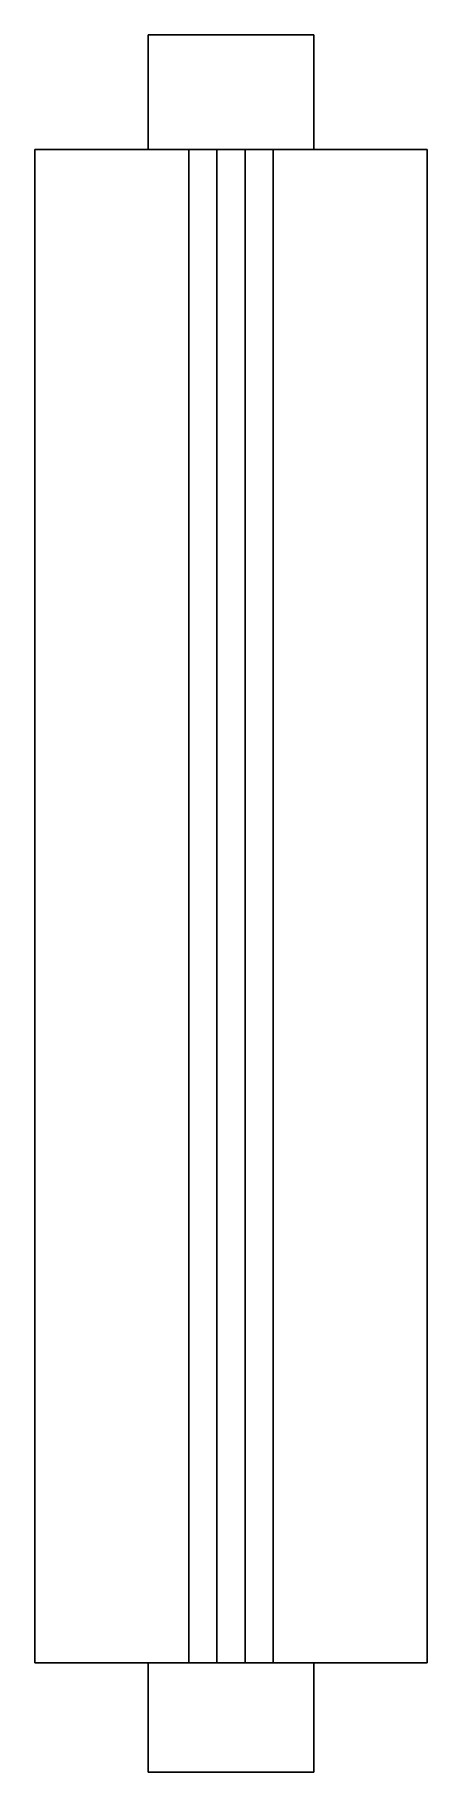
# Model space of a CAD drawing. Header units: metres. Extents: x 0 to 14, y -62 to 0.
import ezdxf

# ---------------------------------------------------------------- set-up
doc = ezdxf.new("R2010")
doc.units = ezdxf.units.M

msp = doc.modelspace()

# ---------------------------------------------------------------- linework, layer by layer
for points in [[(4.05, 0), (4.055, 0), (4.06, 0), (4.066, 0), (4.075, 0), (4.091, 0), (4.106, 0), (4.122, 0), (4.146, 0), (4.172, 0), (4.197, 0), (4.226, 0), (4.261, 0), (4.297, 0), (4.332, 0), (4.374, 0), (4.419, 0), (4.464, 0), (4.51, 0), (4.563, 0), (4.617, 0), (4.671, 0), (4.729, 0), (4.791, 0), (4.852, 0), (4.914, 0), (4.983, 0), (5.052, 0), (5.121, 0), (5.193, 0), (5.269, 0), (5.344, 0), (5.42, 0), (5.5, 0), (5.581, 0), (5.662, 0), (5.744, 0), (5.83, 0), (5.916, 0), (6.001, 0), (6.089, 0), (6.178, 0), (6.267, 0), (6.357, 0), (6.448, 0), (6.539, 0), (6.631, 0), (6.723, 0), (6.815, 0), (6.908, 0), (7, 0)], [(4.05, -4.1), (4.05, -4.018), (4.05, -3.936), (4.05, -3.854), (4.05, -3.772), (4.05, -3.69), (4.05, -3.608), (4.05, -3.526), (4.05, -3.444), (4.05, -3.362), (4.05, -3.28), (4.05, -3.198), (4.05, -3.116), (4.05, -3.034), (4.05, -2.952), (4.05, -2.87), (4.05, -2.788), (4.05, -2.706), (4.05, -2.624), (4.05, -2.542), (4.05, -2.46), (4.05, -2.378), (4.05, -2.296), (4.05, -2.214), (4.05, -2.132), (4.05, -2.05), (4.05, -1.968), (4.05, -1.886), (4.05, -1.804), (4.05, -1.722), (4.05, -1.64), (4.05, -1.558), (4.05, -1.476), (4.05, -1.394), (4.05, -1.312), (4.05, -1.23), (4.05, -1.148), (4.05, -1.066), (4.05, -0.984), (4.05, -0.902), (4.05, -0.82), (4.05, -0.738), (4.05, -0.656), (4.05, -0.574), (4.05, -0.492), (4.05, -0.41), (4.05, -0.328), (4.05, -0.246), (4.05, -0.164), (4.05, -0.082), (4.05, 0)], [(7, 0), (7.092, 0), (7.185, 0), (7.277, 0), (7.369, 0), (7.461, 0), (7.552, 0), (7.643, 0), (7.733, 0), (7.822, 0), (7.911, 0), (7.999, 0), (8.084, 0), (8.17, 0), (8.256, 0), (8.338, 0), (8.419, 0), (8.5, 0), (8.58, 0), (8.656, 0), (8.731, 0), (8.807, 0), (8.879, 0), (8.948, 0), (9.017, 0), (9.086, 0), (9.148, 0), (9.209, 0), (9.271, 0), (9.329, 0), (9.383, 0), (9.437, 0), (9.49, 0), (9.536, 0), (9.581, 0), (9.626, 0), (9.668, 0), (9.703, 0), (9.739, 0), (9.774, 0), (9.803, 0), (9.828, 0), (9.854, 0), (9.878, 0), (9.894, 0), (9.909, 0), (9.925, 0), (9.934, 0), (9.94, 0), (9.945, 0), (9.95, 0)], [(9.95, -4.1), (9.95, -4.018), (9.95, -3.936), (9.95, -3.854), (9.95, -3.772), (9.95, -3.69), (9.95, -3.608), (9.95, -3.526), (9.95, -3.444), (9.95, -3.362), (9.95, -3.28), (9.95, -3.198), (9.95, -3.116), (9.95, -3.034), (9.95, -2.952), (9.95, -2.87), (9.95, -2.788), (9.95, -2.706), (9.95, -2.624), (9.95, -2.542), (9.95, -2.46), (9.95, -2.378), (9.95, -2.296), (9.95, -2.214), (9.95, -2.132), (9.95, -2.05), (9.95, -1.968), (9.95, -1.886), (9.95, -1.804), (9.95, -1.722), (9.95, -1.64), (9.95, -1.558), (9.95, -1.476), (9.95, -1.394), (9.95, -1.312), (9.95, -1.23), (9.95, -1.148), (9.95, -1.066), (9.95, -0.984), (9.95, -0.902), (9.95, -0.82), (9.95, -0.738), (9.95, -0.656), (9.95, -0.574), (9.95, -0.492), (9.95, -0.41), (9.95, -0.328), (9.95, -0.246), (9.95, -0.164), (9.95, -0.082), (9.95, 0)], [(0, -58.1), (0, -57.02), (0, -55.94), (0, -54.86), (0, -53.78), (0, -52.7), (0, -51.62), (0, -50.54), (0, -49.46), (0, -48.38), (0, -47.3), (0, -46.22), (0, -45.14), (0, -44.06), (0, -42.98), (0, -41.9), (0, -40.82), (0, -39.74), (0, -38.66), (0, -37.58), (0, -36.5), (0, -35.42), (0, -34.34), (0, -33.26), (0, -32.18), (0, -31.1), (0, -30.02), (0, -28.94), (0, -27.86), (0, -26.78), (0, -25.7), (0, -24.62), (0, -23.54), (0, -22.46), (0, -21.38), (0, -20.3), (0, -19.22), (0, -18.14), (0, -17.06), (0, -15.98), (0, -14.9), (0, -13.82), (0, -12.74), (0, -11.66), (0, -10.58), (0, -9.5), (0, -8.42), (0, -7.34), (0, -6.26), (0, -5.18), (0, -4.1)], [(4.278, -4.1), (4.13, -4.1), (3.981, -4.1), (3.833, -4.1), (3.688, -4.1), (3.546, -4.1), (3.404, -4.1), (3.262, -4.1), (3.126, -4.1), (2.992, -4.1), (2.857, -4.1), (2.725, -4.1), (2.599, -4.1), (2.473, -4.1), (2.347, -4.1), (2.227, -4.1), (2.11, -4.1), (1.993, -4.1), (1.877, -4.1), (1.77, -4.1), (1.663, -4.1), (1.556, -4.1), (1.455, -4.1), (1.359, -4.1), (1.263, -4.1), (1.167, -4.1), (1.082, -4.1), (0.997, -4.1), (0.912, -4.1), (0.832, -4.1), (0.76, -4.1), (0.687, -4.1), (0.614, -4.1), (0.552, -4.1), (0.492, -4.1), (0.431, -4.1), (0.375, -4.1), (0.328, -4.1), (0.28, -4.1), (0.233, -4.1), (0.195, -4.1), (0.161, -4.1), (0.127, -4.1), (0.095, -4.1), (0.074, -4.1), (0.054, -4.1), (0.033, -4.1), (0.021, -4.1), (0.014, -4.1), (0.007, -4.1), (0, -4.1)], [(4.278, -4.1), (4.32, -4.1), (4.362, -4.1), (4.405, -4.1), (4.446, -4.1), (4.487, -4.1), (4.527, -4.1), (4.568, -4.1), (4.607, -4.1), (4.645, -4.1), (4.684, -4.1), (4.721, -4.1), (4.757, -4.1), (4.793, -4.1), (4.83, -4.1), (4.864, -4.1), (4.897, -4.1), (4.931, -4.1), (4.964, -4.1), (4.994, -4.1), (5.025, -4.1), (5.055, -4.1), (5.084, -4.1), (5.112, -4.1), (5.139, -4.1), (5.167, -4.1), (5.191, -4.1), (5.215, -4.1), (5.239, -4.1), (5.262, -4.1), (5.283, -4.1), (5.304, -4.1), (5.325, -4.1), (5.342, -4.1), (5.36, -4.1), (5.377, -4.1), (5.393, -4.1), (5.406, -4.1), (5.42, -4.1), (5.433, -4.1), (5.444, -4.1), (5.454, -4.1), (5.464, -4.1), (5.473, -4.1), (5.479, -4.1), (5.485, -4.1), (5.49, -4.1), (5.494, -4.1), (5.496, -4.1), (5.498, -4.1), (5.5, -4.1)], [(5.5, -58.1), (5.5, -57.02), (5.5, -55.94), (5.5, -54.86), (5.5, -53.78), (5.5, -52.7), (5.5, -51.62), (5.5, -50.54), (5.5, -49.46), (5.5, -48.38), (5.5, -47.3), (5.5, -46.22), (5.5, -45.14), (5.5, -44.06), (5.5, -42.98), (5.5, -41.9), (5.5, -40.82), (5.5, -39.74), (5.5, -38.66), (5.5, -37.58), (5.5, -36.5), (5.5, -35.42), (5.5, -34.34), (5.5, -33.26), (5.5, -32.18), (5.5, -31.1), (5.5, -30.02), (5.5, -28.94), (5.5, -27.86), (5.5, -26.78), (5.5, -25.7), (5.5, -24.62), (5.5, -23.54), (5.5, -22.46), (5.5, -21.38), (5.5, -20.3), (5.5, -19.22), (5.5, -18.14), (5.5, -17.06), (5.5, -15.98), (5.5, -14.9), (5.5, -13.82), (5.5, -12.74), (5.5, -11.66), (5.5, -10.58), (5.5, -9.5), (5.5, -8.42), (5.5, -7.34), (5.5, -6.26), (5.5, -5.18), (5.5, -4.1)], [(5.5, -4.1), (5.52, -4.1), (5.54, -4.1), (5.56, -4.1), (5.58, -4.1), (5.6, -4.1), (5.62, -4.1), (5.64, -4.1), (5.66, -4.1), (5.68, -4.1), (5.7, -4.1), (5.72, -4.1), (5.74, -4.1), (5.76, -4.1), (5.78, -4.1), (5.8, -4.1), (5.82, -4.1), (5.84, -4.1), (5.86, -4.1), (5.88, -4.1), (5.9, -4.1), (5.92, -4.1), (5.94, -4.1), (5.96, -4.1), (5.98, -4.1), (6, -4.1), (6.02, -4.1), (6.04, -4.1), (6.06, -4.1), (6.08, -4.1), (6.1, -4.1), (6.12, -4.1), (6.14, -4.1), (6.16, -4.1), (6.18, -4.1), (6.2, -4.1), (6.22, -4.1), (6.24, -4.1), (6.26, -4.1), (6.28, -4.1), (6.3, -4.1), (6.32, -4.1), (6.34, -4.1), (6.36, -4.1), (6.38, -4.1), (6.4, -4.1), (6.42, -4.1), (6.44, -4.1), (6.46, -4.1), (6.48, -4.1), (6.5, -4.1)], [(7.5, -4.1), (7.48, -4.1), (7.46, -4.1), (7.44, -4.1), (7.42, -4.1), (7.4, -4.1), (7.38, -4.1), (7.36, -4.1), (7.34, -4.1), (7.32, -4.1), (7.3, -4.1), (7.28, -4.1), (7.26, -4.1), (7.24, -4.1), (7.22, -4.1), (7.2, -4.1), (7.18, -4.1), (7.16, -4.1), (7.14, -4.1), (7.12, -4.1), (7.1, -4.1), (7.08, -4.1), (7.06, -4.1), (7.04, -4.1), (7.02, -4.1), (7, -4.1), (6.98, -4.1), (6.96, -4.1), (6.94, -4.1), (6.92, -4.1), (6.9, -4.1), (6.88, -4.1), (6.86, -4.1), (6.84, -4.1), (6.82, -4.1), (6.8, -4.1), (6.78, -4.1), (6.76, -4.1), (6.74, -4.1), (6.72, -4.1), (6.7, -4.1), (6.68, -4.1), (6.66, -4.1), (6.64, -4.1), (6.62, -4.1), (6.6, -4.1), (6.58, -4.1), (6.56, -4.1), (6.54, -4.1), (6.52, -4.1), (6.5, -4.1)], [(6.5, -4.1), (6.5, -5.18), (6.5, -6.26), (6.5, -7.34), (6.5, -8.42), (6.5, -9.5), (6.5, -10.58), (6.5, -11.66), (6.5, -12.74), (6.5, -13.82), (6.5, -14.9), (6.5, -15.98), (6.5, -17.06), (6.5, -18.14), (6.5, -19.22), (6.5, -20.3), (6.5, -21.38), (6.5, -22.46), (6.5, -23.54), (6.5, -24.62), (6.5, -25.7), (6.5, -26.78), (6.5, -27.86), (6.5, -28.94), (6.5, -30.02), (6.5, -31.1), (6.5, -32.18), (6.5, -33.26), (6.5, -34.34), (6.5, -35.42), (6.5, -36.5), (6.5, -37.58), (6.5, -38.66), (6.5, -39.74), (6.5, -40.82), (6.5, -41.9), (6.5, -42.98), (6.5, -44.06), (6.5, -45.14), (6.5, -46.22), (6.5, -47.3), (6.5, -48.38), (6.5, -49.46), (6.5, -50.54), (6.5, -51.62), (6.5, -52.7), (6.5, -53.78), (6.5, -54.86), (6.5, -55.94), (6.5, -57.02), (6.5, -58.1)], [(7.5, -58.1), (7.5, -57.02), (7.5, -55.94), (7.5, -54.86), (7.5, -53.78), (7.5, -52.7), (7.5, -51.62), (7.5, -50.54), (7.5, -49.46), (7.5, -48.38), (7.5, -47.3), (7.5, -46.22), (7.5, -45.14), (7.5, -44.06), (7.5, -42.98), (7.5, -41.9), (7.5, -40.82), (7.5, -39.74), (7.5, -38.66), (7.5, -37.58), (7.5, -36.5), (7.5, -35.42), (7.5, -34.34), (7.5, -33.26), (7.5, -32.18), (7.5, -31.1), (7.5, -30.02), (7.5, -28.94), (7.5, -27.86), (7.5, -26.78), (7.5, -25.7), (7.5, -24.62), (7.5, -23.54), (7.5, -22.46), (7.5, -21.38), (7.5, -20.3), (7.5, -19.22), (7.5, -18.14), (7.5, -17.06), (7.5, -15.98), (7.5, -14.9), (7.5, -13.82), (7.5, -12.74), (7.5, -11.66), (7.5, -10.58), (7.5, -9.5), (7.5, -8.42), (7.5, -7.34), (7.5, -6.26), (7.5, -5.18), (7.5, -4.1)], [(7.5, -4.1), (7.52, -4.1), (7.54, -4.1), (7.56, -4.1), (7.58, -4.1), (7.6, -4.1), (7.62, -4.1), (7.64, -4.1), (7.66, -4.1), (7.68, -4.1), (7.7, -4.1), (7.72, -4.1), (7.74, -4.1), (7.76, -4.1), (7.78, -4.1), (7.8, -4.1), (7.82, -4.1), (7.84, -4.1), (7.86, -4.1), (7.88, -4.1), (7.9, -4.1), (7.92, -4.1), (7.94, -4.1), (7.96, -4.1), (7.98, -4.1), (8, -4.1), (8.02, -4.1), (8.04, -4.1), (8.06, -4.1), (8.08, -4.1), (8.1, -4.1), (8.12, -4.1), (8.14, -4.1), (8.16, -4.1), (8.18, -4.1), (8.2, -4.1), (8.22, -4.1), (8.24, -4.1), (8.26, -4.1), (8.28, -4.1), (8.3, -4.1), (8.32, -4.1), (8.34, -4.1), (8.36, -4.1), (8.38, -4.1), (8.4, -4.1), (8.42, -4.1), (8.44, -4.1), (8.46, -4.1), (8.48, -4.1), (8.5, -4.1)], [(8.5, -4.1), (8.5, -5.18), (8.5, -6.26), (8.5, -7.34), (8.5, -8.42), (8.5, -9.5), (8.5, -10.58), (8.5, -11.66), (8.5, -12.74), (8.5, -13.82), (8.5, -14.9), (8.5, -15.98), (8.5, -17.06), (8.5, -18.14), (8.5, -19.22), (8.5, -20.3), (8.5, -21.38), (8.5, -22.46), (8.5, -23.54), (8.5, -24.62), (8.5, -25.7), (8.5, -26.78), (8.5, -27.86), (8.5, -28.94), (8.5, -30.02), (8.5, -31.1), (8.5, -32.18), (8.5, -33.26), (8.5, -34.34), (8.5, -35.42), (8.5, -36.5), (8.5, -37.58), (8.5, -38.66), (8.5, -39.74), (8.5, -40.82), (8.5, -41.9), (8.5, -42.98), (8.5, -44.06), (8.5, -45.14), (8.5, -46.22), (8.5, -47.3), (8.5, -48.38), (8.5, -49.46), (8.5, -50.54), (8.5, -51.62), (8.5, -52.7), (8.5, -53.78), (8.5, -54.86), (8.5, -55.94), (8.5, -57.02), (8.5, -58.1)], [(8.5, -4.1), (8.502, -4.1), (8.504, -4.1), (8.506, -4.1), (8.51, -4.1), (8.515, -4.1), (8.521, -4.1), (8.527, -4.1), (8.536, -4.1), (8.546, -4.1), (8.556, -4.1), (8.567, -4.1), (8.58, -4.1), (8.594, -4.1), (8.607, -4.1), (8.623, -4.1), (8.64, -4.1), (8.658, -4.1), (8.675, -4.1), (8.696, -4.1), (8.717, -4.1), (8.738, -4.1), (8.761, -4.1), (8.785, -4.1), (8.809, -4.1), (8.833, -4.1), (8.861, -4.1), (8.888, -4.1), (8.916, -4.1), (8.945, -4.1), (8.975, -4.1), (9.006, -4.1), (9.036, -4.1), (9.069, -4.1), (9.103, -4.1), (9.136, -4.1), (9.17, -4.1), (9.207, -4.1), (9.243, -4.1), (9.279, -4.1), (9.316, -4.1), (9.355, -4.1), (9.393, -4.1), (9.432, -4.1), (9.473, -4.1), (9.513, -4.1), (9.554, -4.1), (9.595, -4.1), (9.638, -4.1), (9.68, -4.1), (9.722, -4.1)], [(14, -4.1), (13.993, -4.1), (13.986, -4.1), (13.979, -4.1), (13.967, -4.1), (13.946, -4.1), (13.926, -4.1), (13.905, -4.1), (13.873, -4.1), (13.839, -4.1), (13.805, -4.1), (13.767, -4.1), (13.72, -4.1), (13.672, -4.1), (13.625, -4.1), (13.569, -4.1), (13.508, -4.1), (13.448, -4.1), (13.386, -4.1), (13.313, -4.1), (13.24, -4.1), (13.168, -4.1), (13.088, -4.1), (13.003, -4.1), (12.918, -4.1), (12.833, -4.1), (12.737, -4.1), (12.641, -4.1), (12.545, -4.1), (12.444, -4.1), (12.337, -4.1), (12.23, -4.1), (12.123, -4.1), (12.007, -4.1), (11.89, -4.1), (11.773, -4.1), (11.653, -4.1), (11.527, -4.1), (11.401, -4.1), (11.275, -4.1), (11.143, -4.1), (11.008, -4.1), (10.874, -4.1), (10.738, -4.1), (10.596, -4.1), (10.454, -4.1), (10.312, -4.1), (10.167, -4.1), (10.019, -4.1), (9.87, -4.1), (9.722, -4.1)], [(14, -58.1), (14, -57.02), (14, -55.94), (14, -54.86), (14, -53.78), (14, -52.7), (14, -51.62), (14, -50.54), (14, -49.46), (14, -48.38), (14, -47.3), (14, -46.22), (14, -45.14), (14, -44.06), (14, -42.98), (14, -41.9), (14, -40.82), (14, -39.74), (14, -38.66), (14, -37.58), (14, -36.5), (14, -35.42), (14, -34.34), (14, -33.26), (14, -32.18), (14, -31.1), (14, -30.02), (14, -28.94), (14, -27.86), (14, -26.78), (14, -25.7), (14, -24.62), (14, -23.54), (14, -22.46), (14, -21.38), (14, -20.3), (14, -19.22), (14, -18.14), (14, -17.06), (14, -15.98), (14, -14.9), (14, -13.82), (14, -12.74), (14, -11.66), (14, -10.58), (14, -9.5), (14, -8.42), (14, -7.34), (14, -6.26), (14, -5.18), (14, -4.1)], [(4.278, -58.1), (4.13, -58.1), (3.981, -58.1), (3.833, -58.1), (3.688, -58.1), (3.546, -58.1), (3.404, -58.1), (3.262, -58.1), (3.126, -58.1), (2.992, -58.1), (2.857, -58.1), (2.725, -58.1), (2.599, -58.1), (2.473, -58.1), (2.347, -58.1), (2.227, -58.1), (2.11, -58.1), (1.993, -58.1), (1.877, -58.1), (1.77, -58.1), (1.663, -58.1), (1.556, -58.1), (1.455, -58.1), (1.359, -58.1), (1.263, -58.1), (1.167, -58.1), (1.082, -58.1), (0.997, -58.1), (0.912, -58.1), (0.832, -58.1), (0.76, -58.1), (0.687, -58.1), (0.614, -58.1), (0.552, -58.1), (0.492, -58.1), (0.431, -58.1), (0.375, -58.1), (0.328, -58.1), (0.28, -58.1), (0.233, -58.1), (0.195, -58.1), (0.161, -58.1), (0.127, -58.1), (0.095, -58.1), (0.074, -58.1), (0.054, -58.1), (0.033, -58.1), (0.021, -58.1), (0.014, -58.1), (0.007, -58.1), (0, -58.1)], [(4.05, -62), (4.05, -61.922), (4.05, -61.844), (4.05, -61.766), (4.05, -61.688), (4.05, -61.61), (4.05, -61.532), (4.05, -61.454), (4.05, -61.376), (4.05, -61.298), (4.05, -61.22), (4.05, -61.142), (4.05, -61.064), (4.05, -60.986), (4.05, -60.908), (4.05, -60.83), (4.05, -60.752), (4.05, -60.674), (4.05, -60.596), (4.05, -60.518), (4.05, -60.44), (4.05, -60.362), (4.05, -60.284), (4.05, -60.206), (4.05, -60.128), (4.05, -60.05), (4.05, -59.972), (4.05, -59.894), (4.05, -59.816), (4.05, -59.738), (4.05, -59.66), (4.05, -59.582), (4.05, -59.504), (4.05, -59.426), (4.05, -59.348), (4.05, -59.27), (4.05, -59.192), (4.05, -59.114), (4.05, -59.036), (4.05, -58.958), (4.05, -58.88), (4.05, -58.802), (4.05, -58.724), (4.05, -58.646), (4.05, -58.568), (4.05, -58.49), (4.05, -58.412), (4.05, -58.334), (4.05, -58.256), (4.05, -58.178), (4.05, -58.1)], [(5.5, -58.1), (5.498, -58.1), (5.496, -58.1), (5.494, -58.1), (5.49, -58.1), (5.485, -58.1), (5.479, -58.1), (5.473, -58.1), (5.464, -58.1), (5.454, -58.1), (5.444, -58.1), (5.433, -58.1), (5.42, -58.1), (5.406, -58.1), (5.393, -58.1), (5.377, -58.1), (5.36, -58.1), (5.342, -58.1), (5.325, -58.1), (5.304, -58.1), (5.283, -58.1), (5.262, -58.1), (5.239, -58.1), (5.215, -58.1), (5.191, -58.1), (5.167, -58.1), (5.139, -58.1), (5.112, -58.1), (5.084, -58.1), (5.055, -58.1), (5.025, -58.1), (4.994, -58.1), (4.964, -58.1), (4.931, -58.1), (4.897, -58.1), (4.864, -58.1), (4.83, -58.1), (4.793, -58.1), (4.757, -58.1), (4.721, -58.1), (4.684, -58.1), (4.645, -58.1), (4.607, -58.1), (4.568, -58.1), (4.527, -58.1), (4.487, -58.1), (4.446, -58.1), (4.405, -58.1), (4.362, -58.1), (4.32, -58.1), (4.278, -58.1)], [(6.5, -58.1), (6.48, -58.1), (6.46, -58.1), (6.44, -58.1), (6.42, -58.1), (6.4, -58.1), (6.38, -58.1), (6.36, -58.1), (6.34, -58.1), (6.32, -58.1), (6.3, -58.1), (6.28, -58.1), (6.26, -58.1), (6.24, -58.1), (6.22, -58.1), (6.2, -58.1), (6.18, -58.1), (6.16, -58.1), (6.14, -58.1), (6.12, -58.1), (6.1, -58.1), (6.08, -58.1), (6.06, -58.1), (6.04, -58.1), (6.02, -58.1), (6, -58.1), (5.98, -58.1), (5.96, -58.1), (5.94, -58.1), (5.92, -58.1), (5.9, -58.1), (5.88, -58.1), (5.86, -58.1), (5.84, -58.1), (5.82, -58.1), (5.8, -58.1), (5.78, -58.1), (5.76, -58.1), (5.74, -58.1), (5.72, -58.1), (5.7, -58.1), (5.68, -58.1), (5.66, -58.1), (5.64, -58.1), (5.62, -58.1), (5.6, -58.1), (5.58, -58.1), (5.56, -58.1), (5.54, -58.1), (5.52, -58.1), (5.5, -58.1)], [(7.5, -58.1), (7.48, -58.1), (7.46, -58.1), (7.44, -58.1), (7.42, -58.1), (7.4, -58.1), (7.38, -58.1), (7.36, -58.1), (7.34, -58.1), (7.32, -58.1), (7.3, -58.1), (7.28, -58.1), (7.26, -58.1), (7.24, -58.1), (7.22, -58.1), (7.2, -58.1), (7.18, -58.1), (7.16, -58.1), (7.14, -58.1), (7.12, -58.1), (7.1, -58.1), (7.08, -58.1), (7.06, -58.1), (7.04, -58.1), (7.02, -58.1), (7, -58.1), (6.98, -58.1), (6.96, -58.1), (6.94, -58.1), (6.92, -58.1), (6.9, -58.1), (6.88, -58.1), (6.86, -58.1), (6.84, -58.1), (6.82, -58.1), (6.8, -58.1), (6.78, -58.1), (6.76, -58.1), (6.74, -58.1), (6.72, -58.1), (6.7, -58.1), (6.68, -58.1), (6.66, -58.1), (6.64, -58.1), (6.62, -58.1), (6.6, -58.1), (6.58, -58.1), (6.56, -58.1), (6.54, -58.1), (6.52, -58.1), (6.5, -58.1)], [(8.5, -58.1), (8.48, -58.1), (8.46, -58.1), (8.44, -58.1), (8.42, -58.1), (8.4, -58.1), (8.38, -58.1), (8.36, -58.1), (8.34, -58.1), (8.32, -58.1), (8.3, -58.1), (8.28, -58.1), (8.26, -58.1), (8.24, -58.1), (8.22, -58.1), (8.2, -58.1), (8.18, -58.1), (8.16, -58.1), (8.14, -58.1), (8.12, -58.1), (8.1, -58.1), (8.08, -58.1), (8.06, -58.1), (8.04, -58.1), (8.02, -58.1), (8, -58.1), (7.98, -58.1), (7.96, -58.1), (7.94, -58.1), (7.92, -58.1), (7.9, -58.1), (7.88, -58.1), (7.86, -58.1), (7.84, -58.1), (7.82, -58.1), (7.8, -58.1), (7.78, -58.1), (7.76, -58.1), (7.74, -58.1), (7.72, -58.1), (7.7, -58.1), (7.68, -58.1), (7.66, -58.1), (7.64, -58.1), (7.62, -58.1), (7.6, -58.1), (7.58, -58.1), (7.56, -58.1), (7.54, -58.1), (7.52, -58.1), (7.5, -58.1)], [(9.722, -58.1), (9.68, -58.1), (9.638, -58.1), (9.595, -58.1), (9.554, -58.1), (9.513, -58.1), (9.473, -58.1), (9.432, -58.1), (9.393, -58.1), (9.355, -58.1), (9.316, -58.1), (9.279, -58.1), (9.243, -58.1), (9.207, -58.1), (9.17, -58.1), (9.136, -58.1), (9.103, -58.1), (9.069, -58.1), (9.036, -58.1), (9.006, -58.1), (8.975, -58.1), (8.945, -58.1), (8.916, -58.1), (8.888, -58.1), (8.861, -58.1), (8.833, -58.1), (8.809, -58.1), (8.785, -58.1), (8.761, -58.1), (8.738, -58.1), (8.717, -58.1), (8.696, -58.1), (8.675, -58.1), (8.658, -58.1), (8.64, -58.1), (8.623, -58.1), (8.607, -58.1), (8.594, -58.1), (8.58, -58.1), (8.567, -58.1), (8.556, -58.1), (8.546, -58.1), (8.536, -58.1), (8.527, -58.1), (8.521, -58.1), (8.515, -58.1), (8.51, -58.1), (8.506, -58.1), (8.504, -58.1), (8.502, -58.1), (8.5, -58.1)], [(14, -58.1), (13.993, -58.1), (13.986, -58.1), (13.979, -58.1), (13.967, -58.1), (13.946, -58.1), (13.926, -58.1), (13.905, -58.1), (13.873, -58.1), (13.839, -58.1), (13.805, -58.1), (13.767, -58.1), (13.72, -58.1), (13.672, -58.1), (13.625, -58.1), (13.569, -58.1), (13.508, -58.1), (13.448, -58.1), (13.386, -58.1), (13.313, -58.1), (13.24, -58.1), (13.168, -58.1), (13.088, -58.1), (13.003, -58.1), (12.918, -58.1), (12.833, -58.1), (12.737, -58.1), (12.641, -58.1), (12.545, -58.1), (12.444, -58.1), (12.337, -58.1), (12.23, -58.1), (12.123, -58.1), (12.007, -58.1), (11.89, -58.1), (11.773, -58.1), (11.653, -58.1), (11.527, -58.1), (11.401, -58.1), (11.275, -58.1), (11.143, -58.1), (11.008, -58.1), (10.874, -58.1), (10.738, -58.1), (10.596, -58.1), (10.454, -58.1), (10.312, -58.1), (10.167, -58.1), (10.019, -58.1), (9.87, -58.1), (9.722, -58.1)], [(9.95, -62), (9.95, -61.922), (9.95, -61.844), (9.95, -61.766), (9.95, -61.688), (9.95, -61.61), (9.95, -61.532), (9.95, -61.454), (9.95, -61.376), (9.95, -61.298), (9.95, -61.22), (9.95, -61.142), (9.95, -61.064), (9.95, -60.986), (9.95, -60.908), (9.95, -60.83), (9.95, -60.752), (9.95, -60.674), (9.95, -60.596), (9.95, -60.518), (9.95, -60.44), (9.95, -60.362), (9.95, -60.284), (9.95, -60.206), (9.95, -60.128), (9.95, -60.05), (9.95, -59.972), (9.95, -59.894), (9.95, -59.816), (9.95, -59.738), (9.95, -59.66), (9.95, -59.582), (9.95, -59.504), (9.95, -59.426), (9.95, -59.348), (9.95, -59.27), (9.95, -59.192), (9.95, -59.114), (9.95, -59.036), (9.95, -58.958), (9.95, -58.88), (9.95, -58.802), (9.95, -58.724), (9.95, -58.646), (9.95, -58.568), (9.95, -58.49), (9.95, -58.412), (9.95, -58.334), (9.95, -58.256), (9.95, -58.178), (9.95, -58.1)], [(4.05, -62), (4.055, -62), (4.06, -62), (4.066, -62), (4.075, -62), (4.091, -62), (4.106, -62), (4.122, -62), (4.146, -62), (4.172, -62), (4.197, -62), (4.226, -62), (4.261, -62), (4.297, -62), (4.332, -62), (4.374, -62), (4.419, -62), (4.464, -62), (4.51, -62), (4.563, -62), (4.617, -62), (4.671, -62), (4.729, -62), (4.791, -62), (4.852, -62), (4.914, -62), (4.983, -62), (5.052, -62), (5.121, -62), (5.193, -62), (5.269, -62), (5.344, -62), (5.42, -62), (5.5, -62), (5.581, -62), (5.662, -62), (5.744, -62), (5.83, -62), (5.916, -62), (6.001, -62), (6.089, -62), (6.178, -62), (6.267, -62), (6.357, -62), (6.448, -62), (6.539, -62), (6.631, -62), (6.723, -62), (6.815, -62), (6.908, -62), (7, -62)], [(7, -62), (7.092, -62), (7.185, -62), (7.277, -62), (7.369, -62), (7.461, -62), (7.552, -62), (7.643, -62), (7.733, -62), (7.822, -62), (7.911, -62), (7.999, -62), (8.084, -62), (8.17, -62), (8.256, -62), (8.338, -62), (8.419, -62), (8.5, -62), (8.58, -62), (8.656, -62), (8.731, -62), (8.807, -62), (8.879, -62), (8.948, -62), (9.017, -62), (9.086, -62), (9.148, -62), (9.209, -62), (9.271, -62), (9.329, -62), (9.383, -62), (9.437, -62), (9.49, -62), (9.536, -62), (9.581, -62), (9.626, -62), (9.668, -62), (9.703, -62), (9.739, -62), (9.774, -62), (9.803, -62), (9.828, -62), (9.854, -62), (9.878, -62), (9.894, -62), (9.909, -62), (9.925, -62), (9.934, -62), (9.94, -62), (9.945, -62), (9.95, -62)]]:
    msp.add_lwpolyline(points)

doc.saveas('drawing.dxf')
